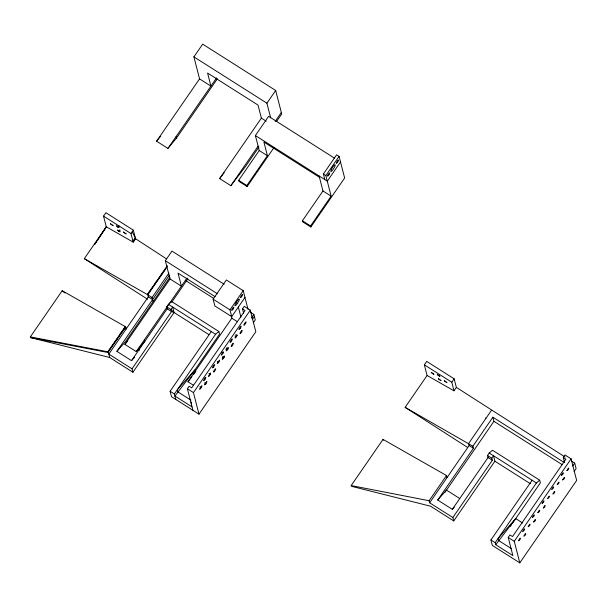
<?xml version="1.0" encoding="UTF-8"?>
<svg xmlns="http://www.w3.org/2000/svg" width="607" height="607" viewBox="0 0 607 607"><rect width="100%" height="100%" fill="white"/><g stroke="black" fill="none" stroke-linecap="round" stroke-linejoin="round"><path stroke-width="0.91" d="M237.049 335.603C237.701 331.779 232.314 342.834 237.049 335.603L235.653 334.715M210.371 374.398C212.055 369.238 205.5 381.044 210.371 374.398L208.975 373.517M228.02 348.813C229.712 343.63 223.141 355.482 228.02 348.813L226.623 347.925M224.142 357.295C225.812 352.083 219.256 363.98 224.142 357.295L222.746 356.408M223.057 353.115C224.757 347.955 218.247 359.784 223.057 353.115L221.661 352.227M201.289 387.63C204.127 381.113 196.456 393.624 201.289 387.63L199.893 386.75M218.657 362.478C222.321 355.414 214.21 367.121 218.657 362.478L217.26 361.59M205.955 383.753C209.605 376.666 201.509 388.412 205.955 383.753L204.559 382.865M237.39 303.5L239.181 300.199A3.953 0.797 -57.6 0 0 238.543 299.395L237.496 300.541A3.953 0.797 -57.6 0 0 235.417 303.895L235.121 304.623A3.953 0.797 -57.6 0 0 235.751 305.435L237.39 303.5L235.857 302.529M94.616 244.606L96.672 241.48M97.704 239.917L106.445 226.639M95.944 242.618L97.977 239.537M98.987 238.005L106.597 226.464M266.17 121.157L261.374 118.115L258.028 105.079L207.579 73.068L210.925 86.095L199.559 78.887L193.906 56.868L202.677 44.144L275.677 90.473L281.716 113.995L276.595 121.423M133.183 242.125L135.536 238.71L133.183 242.125L106.278 226.806L103.531 216.138L105.884 212.723L133.335 230.144L135.536 238.71L166.333 258.787M217.389 78.773L176.508 138.047L167.934 148.411L156.576 141.203L199.559 78.887M30.35 336.885L62.202 290.707L125.277 326.612L126.203 328.903L125.277 326.612L107.902 351.802L30.35 336.885L30.889 337.674L109.708 357.515L132.91 372.243L174.095 312.529L172.691 307.059L170.984 309.532L171.515 311.581L132.03 368.821L132.91 372.243M147.592 299.266L84.305 258.658L106.278 226.806M167.934 148.411L216.6 77.863M118.782 225.796L117.841 227.162C112.864 223.11 122.417 229.196 117.841 227.162L118.911 225.872M119.867 230.038L118.926 231.404C113.957 227.352 123.502 233.437 118.926 231.404L120.004 230.114M133.077 241.761L130.983 233.558L133.335 230.144M132.948 241.222L135.3 237.807L132.174 231.821M132.979 241.358L135.444 238.354M270.676 117.872L266.905 103.19L275.677 90.473M258.946 147L245.547 166.432L230.842 185.696L219.651 178.595L261.374 118.115M215.09 296.648L178.041 273.135L181.387 286.163L170.021 278.954L165.339 260.714L171.956 251.116L224.15 284.243M274.023 147.539L247.11 186.561L246.844 185.522L267.406 155.711L259.235 150.521L255.388 135.543L268.62 116.347L334.495 158.154M167.266 265.729L147.38 294.562L84.305 258.658M109.708 357.515L108.296 352.045L125.672 326.854L119.488 335.011M167.16 266.708L147.774 294.805L148.305 296.853L152.592 299.577M148.305 296.853L108.828 354.093L132.03 368.821M153.123 301.633L152.069 297.529L168.905 273.112M230.842 185.696L258.119 146.15M275.183 121.408L281.329 112.492M134.655 357.091L131.514 360.641L116.878 351.354L169.429 275.168M169.96 277.217L125.679 341.415L116.878 351.354M144.428 339.745L144.815 341.24L136.249 351.605L124.883 344.397L170.021 278.954M247.11 186.561L238.938 181.379L238.672 180.332L259.235 150.521M208.762 334.525L174.095 312.529L171.515 311.581L167.221 308.864L166.697 306.808L168.405 304.335L171.66 301.535L218.839 331.475L219.537 334.184L194.893 369.906L174.93 396.045L192.04 406.902M136.249 351.605L186.986 278.044M131.514 360.641L167.411 308.485M171.713 302.248L187.851 278.848M244.955 297.445L231.722 316.642L214.863 305.943L213.125 299.16L226.358 279.971L243.217 290.67L248.005 309.304M243.642 313.318L242.497 308.849L244.234 306.33L250.289 310.177L255.828 331.741L198.982 414.164L171.515 396.743L170.112 391.265L211.297 331.559M324.828 179.611L323.394 174.012L336.627 154.815L339.078 156.378L344.632 178.003L310.837 227.003L302.665 221.821L302.4 220.773L322.962 190.962L319.115 175.984M231.722 316.642L229.977 309.858L243.217 290.67M175.802 399.459L174.399 393.989L215.584 334.275L218.839 331.475M310.837 227.003L310.572 225.963L331.126 196.152L325.845 175.567L339.078 156.378M193.557 385.339L187.965 381.788L231.836 318.182L231.168 315.579M340.519 161.978L327.279 181.167L255.388 135.543M192.92 410.317L187.381 388.753L189.118 386.234L191.691 387.865L245.069 310.481L242.497 308.849M198.982 414.164L193.443 392.6L250.289 310.177M251.374 318.06L253.878 314.426L250.304 312.157M252.398 319.388L254.409 316.482M253.278 322.81L255.281 319.897L253.878 314.426M456.358 387.395L453.998 390.809L427.093 375.498L424.346 364.822L426.706 361.408L454.157 378.829L456.358 387.395L565.094 457.018M453.733 520.927L452.852 517.513L492.33 460.273L491.807 458.217L493.514 455.743L494.917 461.214L453.733 520.927L430.522 506.2L351.703 486.359L351.172 485.577L383.025 439.392L446.099 475.304L447.018 477.595M467.618 447.45L405.127 407.343L427.093 375.498M453.998 390.809L451.798 382.243L454.157 378.829M452.852 517.513L429.642 502.786L429.119 500.729L446.494 475.539M491.488 410.302L468.596 443.489L469.128 445.538L473.414 448.262L437.7 500.039L452.329 509.326L454.218 507.194M429.642 502.786L469.128 445.538M473.414 448.262L472.883 446.213L492.884 417.229L564.335 462.572M444.954 492.345L493.931 421.326L492.884 417.229M492.33 460.273L488.043 457.549L487.52 455.493L489.219 453.019L492.474 450.219L539.661 480.167L540.351 482.868L512.513 523.234M452.329 509.326L488.043 457.549M564.464 462.003L563.311 457.534L565.049 455.015L571.111 458.862L576.65 480.433L519.797 562.856L492.338 545.427L490.926 539.957L532.111 480.243L536.406 482.967L539.661 480.167M563.311 457.534L565.883 459.165L512.513 536.558L509.941 534.919L508.203 537.438L512.862 555.587L495.744 544.729L495.221 542.673L536.406 482.967M495.744 544.729L515.715 518.59L522.642 522.991M510.381 526.33L511.443 524.782M519.797 562.856L514.266 541.285L571.111 458.862M572.689 466.024L574.7 463.111L571.498 461.085M574.101 471.495L576.104 468.589L574.7 463.111M30.889 337.674L108.441 352.591L107.902 351.802L125.672 326.854M219.651 178.595L224.18 172.669M187.965 381.788L191.918 376.606M193.618 374.382L195.879 371.416M156.576 141.203L160.574 136.363M124.883 344.397L127.743 340.944M194.893 369.906L177.297 389.793L177.821 391.841L190.909 400.15M437.7 500.039L446.502 490.099L459.59 498.408M515.715 518.59L498.112 538.477L498.643 540.534L511.466 548.667M351.172 485.577L429.119 500.729M405.127 407.343L472.883 446.213M485.577 418.064L485.972 418.299M164.755 269.379L165.15 269.614L147.38 294.562L152.069 297.529M156.143 281.86L156.538 282.103M107.902 351.802L108.296 352.045M116.498 339.343L116.893 339.579M193.906 56.868L266.905 103.19M323.394 174.012L325.845 175.567M319.449 177.29L263.893 142.03L267.672 156.75M322.962 190.962L331.126 196.152M238.672 180.332L246.844 185.522M302.4 220.773L310.572 225.963M424.346 364.822L451.798 382.243M493.931 421.326L562.219 464.666M489.219 453.019L532.111 480.243M494.917 461.214L530.366 483.718M103.531 216.138L130.983 233.558M165.339 260.714L217.526 293.834M185.818 280.707L213.603 298.341M213.125 299.16L229.977 309.858M231.836 318.182L237.428 321.733M234.917 335.997L236.305 336.885M168.405 304.335L215.584 334.275M226.373 348.365L227.762 349.253M225.796 349.192L227.193 350.08M508.203 537.438L514.266 541.285M222.208 357.28L223.604 358.16M490.926 539.957L495.221 542.673M63.53 291.997L65.124 293.006M138.001 349.23L139.542 350.209M187.381 388.753L193.443 392.6M170.112 391.265L174.399 393.989M487.52 455.493L491.807 458.217M166.697 306.808L170.984 309.532L174.095 312.529M383.025 439.392L383.556 440.181M125.277 326.612L125.816 327.401M62.202 290.707L62.741 291.497M238.339 307.043L240.918 317.074M176.121 136.545L176.508 138.047M191.152 402.054L191.516 404.846M518.553 540.708C521.079 539.98 520.905 535.457 518.553 540.708M522.794 531.353C525.321 530.624 525.146 526.102 522.794 531.353M523.993 536.027C526.519 535.298 526.345 530.776 523.993 536.027M528.234 526.679C530.761 525.95 530.586 521.421 528.234 526.679M532.476 517.323C535.002 516.595 534.82 512.065 532.476 517.323M533.674 521.997C536.201 521.269 536.027 516.747 533.674 521.997M537.916 512.642C540.442 511.913 540.26 507.391 537.916 512.642M542.15 503.286C544.676 502.558 544.502 498.036 542.15 503.286M543.348 507.96C545.875 507.24 545.701 502.71 543.348 507.96M547.567 498.643C550.094 497.915 549.919 493.385 547.567 498.643M551.809 489.288C554.335 488.559 554.161 484.029 551.809 489.288M553.007 493.961C555.534 493.233 555.359 488.711 553.007 493.961M557.256 484.591C559.783 483.862 559.608 479.34 557.256 484.591M561.505 475.22C564.04 474.499 563.857 469.97 561.505 475.22M562.712 479.902C565.238 479.173 565.056 474.644 562.712 479.902M566.946 470.546C569.472 469.818 569.298 465.288 566.946 470.546M110.489 223.824L113.054 225.637L110.489 223.824M123.494 232.079L126.059 233.892L123.494 232.079M431.311 372.508L433.876 374.322L431.311 372.508M437.268 374.519L439.832 376.332L437.268 374.519M438.353 378.753L440.925 380.574L438.353 378.753M444.309 380.764L446.881 382.577L444.309 380.764M331.285 169.603L330.982 170.332A3.953 0.797 -57.6 0 0 331.619 171.144L332.112 170.65A3.953 0.797 -57.6 0 0 334.745 166.637L335.049 165.908A3.953 0.797 -57.6 0 0 334.411 165.096L333.918 165.59A3.953 0.797 -57.6 0 0 331.285 169.603M241.427 295.495L241.146 295.928A1.973 0.402 -57.6 0 0 240.463 297.612A1.973 0.402 -57.6 0 0 241.404 296.929L241.7 296.535A1.973 0.402 -57.6 0 0 242.663 294.418A1.973 0.402 -57.6 0 0 241.427 295.495M233.156 308.902L232.868 309.335A1.973 0.402 -57.6 0 1 231.631 310.412A1.973 0.402 -57.6 0 1 232.602 308.288L232.891 307.893A1.973 0.402 -57.6 0 1 233.839 307.21A1.973 0.402 -57.6 0 1 233.156 308.902M337.295 161.204L337.014 161.637A1.973 0.402 -57.6 0 0 336.324 163.321A1.973 0.402 -57.6 0 0 337.272 162.638L337.56 162.244A1.973 0.402 -57.6 0 0 338.531 160.127A1.973 0.402 -57.6 0 0 337.295 161.204M329.017 174.604L328.736 175.036A1.973 0.402 -57.6 0 1 327.499 176.113A1.973 0.402 -57.6 0 1 328.47 173.997L328.759 173.602A1.973 0.402 -57.6 0 1 329.707 172.919A1.973 0.402 -57.6 0 1 329.017 174.604M204.87 379.572L204.301 380.301A1.973 0.402 -57.6 0 1 203.922 379.678A1.973 0.402 -57.6 0 1 205.727 377.372A1.973 0.402 -57.6 0 1 204.87 379.572M240.167 328.395L239.598 329.123A1.973 0.402 -57.6 0 1 239.226 328.501A1.973 0.402 -57.6 0 1 241.025 326.194A1.973 0.402 -57.6 0 1 240.167 328.395M241.26 331.126L240.971 331.521A1.973 0.402 -57.6 0 0 240.16 333.713A1.973 0.402 -57.6 0 0 242.034 331.149A1.973 0.402 -57.6 0 0 241.26 331.126M230.774 341.916A1.973 0.402 -57.6 0 0 232.314 339.07A1.973 0.402 -57.6 0 0 230.546 341.013A1.973 0.402 -57.6 0 0 230.774 341.916M213.125 367.508A1.973 0.402 -57.6 0 0 214.666 364.655A1.973 0.402 -57.6 0 0 212.898 366.605A1.973 0.402 -57.6 0 0 213.125 367.508M214.203 371.681A1.973 0.402 -57.6 0 0 215.743 368.828A1.973 0.402 -57.6 0 0 213.975 370.778A1.973 0.402 -57.6 0 0 214.203 371.681M231.851 346.096A1.973 0.402 -57.6 0 0 233.392 343.243A1.973 0.402 -57.6 0 0 231.624 345.193A1.973 0.402 -57.6 0 0 231.851 346.096M244.545 324.813A1.973 0.402 -57.6 0 0 246.085 321.96A1.973 0.402 -57.6 0 0 244.318 323.91A1.973 0.402 -57.6 0 0 244.545 324.813"/></g></svg>
